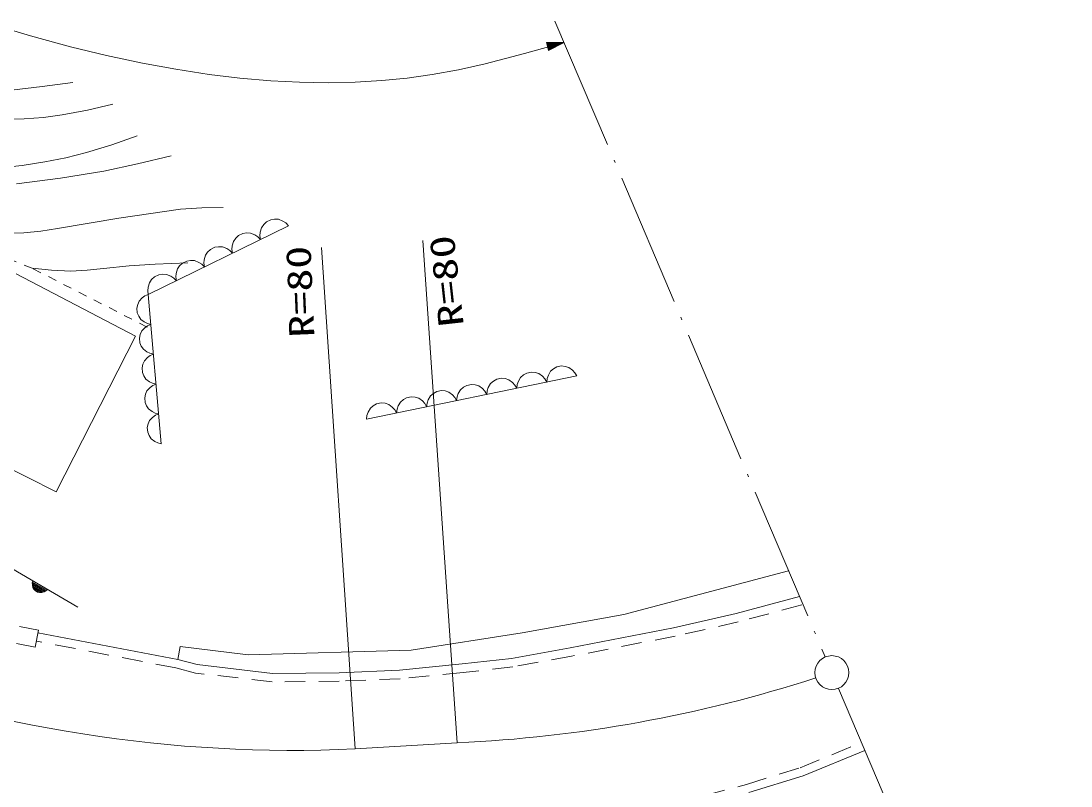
# Model space of a CAD drawing. Units: millimetres, scale not verified. Extents: x 40000 to 680000, y 20000 to 380000.
# Drawn here: x 512769 to 574324, y 271604 to 316427 of the extents above; entities that cross this region are included whole.
import ezdxf
from ezdxf.enums import TextEntityAlignment as Align

# ---------------------------------------------------------------- set-up
doc = ezdxf.new("R2010")
doc.units = ezdxf.units.MM
doc.header["$LTSCALE"] = 1000
for name, pattern in [('USER1', [2, 1.2, -0.8]), ('USER2', [10, 7.868852, -0.983607, 0.163934, -0.983607]), ('USER4', [1, 0.5, -0.5])]:
    doc.linetypes.add(name, pattern=pattern)
for name, color, linetype, lineweight in [('S-BGD', 1, 'Continuous', 13), ('S-BGD-HTXT', 6, 'Continuous', 13), ('S-BMK', 3, 'Continuous', 13)]:
    doc.layers.add(name, color=color, linetype=linetype, lineweight=lineweight)
doc.styles.add('ＭＳ ゴシック', font='')
doc.styles.get('ＭＳ ゴシック').set_extended_font_data('MS Gothic')

msp = doc.modelspace()

# ---------------------------------------------------------------- linework, layer by layer
at = {"layer": 'S-BGD'}
for p, q in [((543604, 315146), (544500, 315148)), ((543706, 314733), (543604, 315146)), ((543650, 315118), (544403, 315124)), ((543734, 314779), (543650, 315118)), ((544502, 315149), (543706, 314733)), ((544403, 315124), (543734, 314779)), ((543741, 315064), (544206, 315076)), ((543789, 314869), (543741, 315064)), ((543786, 315036), (544109, 315052)), ((543816, 314915), (543786, 315036)), ((544206, 315076), (543789, 314869)), ((544109, 315052), (543816, 314915)), ((543831, 315009), (544010, 315027)), ((543843, 314960), (543831, 315009)), ((543837, 314985), (544010, 315027)), ((544010, 315027), (543843, 314960)), ((514014, 312596), (515809, 312825)), ((512217, 312382), (514014, 312596)), ((518143, 311547), (516673, 311204)), ((515185, 310920), (514079, 310781)), ((516673, 311204), (515185, 310920)), ((512954, 310702), (509469, 310658)), ((514079, 310781), (512954, 310702)), ((518097, 309178), (519578, 309694)), ((516611, 308718), (518097, 309178)), ((514164, 308166), (515390, 308411)), ((515390, 308411), (516611, 308718)), ((521578, 308526), (519606, 308049)), ((511481, 307817), (512828, 307962)), ((512828, 307962), (514164, 308166)), ((519606, 308049), (517617, 307630)), ((515075, 307227), (512496, 306879)), ((517617, 307630), (515075, 307227)), ((518506, 304868), (522117, 305410)), ((522117, 305410), (523362, 305473)), ((523362, 305473), (524621, 305500)), ((514913, 304268), (518506, 304868)), ((527414, 304784), (527160, 304659)), ((527638, 304817), (527414, 304784)), ((527867, 304807), (527638, 304817)), ((528115, 304705), (527867, 304807)), ((528293, 304593), (528115, 304705)), ((512935, 304009), (513927, 304109)), ((513927, 304109), (514913, 304268)), ((520233, 300403), (528447, 304434)), ((526865, 304315), (526793, 304056)), ((526997, 304502), (526865, 304315)), ((527160, 304659), (526997, 304502)), ((528447, 304434), (528293, 304593)), ((512156, 303993), (512935, 304009)), ((525222, 303509), (525150, 303250)), ((525354, 303696), (525222, 303509)), ((525517, 303852), (525354, 303696)), ((525772, 303977), (525517, 303852)), ((525995, 304011), (525772, 303977)), ((526224, 304001), (525995, 304011)), ((526473, 303899), (526224, 304001)), ((526650, 303787), (526473, 303899)), ((526804, 303628), (526650, 303787)), ((526793, 304056), (526777, 303849)), ((526777, 303849), (526804, 303628)), ((523711, 302890), (523579, 302703)), ((523874, 303046), (523711, 302890)), ((524129, 303171), (523874, 303046)), ((524352, 303204), (524129, 303171)), ((524581, 303194), (524352, 303204)), ((524830, 303092), (524581, 303194)), ((525007, 302981), (524830, 303092)), ((525161, 302822), (525007, 302981)), ((525150, 303250), (525134, 303043)), ((525134, 303043), (525161, 302822)), ((521583, 302225), (522551, 302261)), ((522231, 302240), (522069, 302084)), ((522486, 302365), (522231, 302240)), ((522709, 302398), (522486, 302365)), ((522938, 302388), (522709, 302398)), ((523187, 302286), (522938, 302388)), ((523364, 302174), (523187, 302286)), ((523508, 302443), (523492, 302237)), ((523492, 302237), (523519, 302016)), ((523579, 302703), (523508, 302443)), ((519473, 297970), (512476, 301620)), ((513419, 301943), (514556, 301830)), ((514556, 301830), (515692, 301779)), ((515692, 301779), (516647, 301822)), ((516647, 301822), (517601, 301926)), ((517601, 301926), (519112, 302084)), ((519112, 302084), (520626, 302183)), ((520626, 302183), (521583, 302225)), ((521865, 301637), (521849, 301431)), ((521936, 301897), (521865, 301637)), ((522069, 302084), (521936, 301897)), ((523519, 302016), (523364, 302174)), ((520294, 301090), (520222, 300831)), ((520426, 301278), (520294, 301090)), ((520589, 301434), (520426, 301278)), ((520843, 301559), (520589, 301434)), ((521067, 301592), (520843, 301559)), ((521296, 301582), (521067, 301592)), ((521544, 301480), (521296, 301582)), ((521722, 301368), (521544, 301480)), ((521876, 301210), (521722, 301368)), ((521849, 301431), (521876, 301210)), ((520233, 300403), (520038, 300320)), ((520222, 300831), (520206, 300625)), ((520206, 300625), (520233, 300403)), ((520994, 291657), (520233, 300403)), ((519611, 299812), (519563, 299600)), ((519699, 300013), (519611, 299812)), ((519876, 300201), (519699, 300013)), ((520038, 300320), (519876, 300201)), ((519563, 299600), (519586, 299329)), ((519586, 299329), (519670, 299130)), ((519670, 299130), (519792, 298946)), ((519792, 298946), (519999, 298792)), ((519999, 298792), (520178, 298707)), ((520190, 298571), (520028, 298451)), ((520178, 298707), (520385, 298654)), ((520385, 298654), (520190, 298571)), ((514833, 288843), (519473, 297970)), ((519763, 298062), (519715, 297851)), ((519851, 298264), (519763, 298062)), ((520028, 298451), (519851, 298264)), ((519715, 297851), (519738, 297580)), ((519738, 297580), (519822, 297380)), ((519822, 297380), (519944, 297197)), ((519944, 297197), (520151, 297043)), ((520181, 296702), (520003, 296515)), ((520151, 297043), (520330, 296957)), ((520342, 296822), (520181, 296702)), ((520330, 296957), (520537, 296905)), ((520537, 296905), (520342, 296822)), ((519915, 296313), (519867, 296102)), ((519867, 296102), (519891, 295831)), ((520003, 296515), (519915, 296313)), ((544183, 296161), (543990, 296052)), ((544456, 296217), (544183, 296161)), ((544677, 296193), (544456, 296217)), ((544892, 296127), (544677, 296193)), ((545104, 295968), (544892, 296127)), ((519891, 295831), (519974, 295631)), ((519974, 295631), (520096, 295448)), ((533023, 293104), (545352, 295629)), ((540934, 295495), (540661, 295439)), ((541154, 295471), (540934, 295495)), ((541370, 295405), (541154, 295471)), ((542057, 295546), (541925, 295317)), ((542229, 295691), (542057, 295546)), ((542422, 295800), (542229, 295691)), ((542695, 295856), (542422, 295800)), ((542916, 295832), (542695, 295856)), ((543131, 295766), (542916, 295832)), ((543342, 295608), (543131, 295766)), ((543483, 295458), (543342, 295608)), ((543620, 295485), (543591, 295269)), ((543686, 295678), (543620, 295485)), ((543818, 295907), (543686, 295678)), ((543990, 296052), (543818, 295907)), ((545244, 295818), (545104, 295968)), ((545352, 295629), (545244, 295818)), ((520096, 295448), (520303, 295294)), ((520333, 294953), (520155, 294766)), ((520303, 295294), (520482, 295208)), ((520494, 295073), (520333, 294953)), ((520482, 295208), (520690, 295156)), ((520690, 295156), (520494, 295073)), ((538706, 294970), (538534, 294825)), ((538900, 295078), (538706, 294970)), ((539173, 295134), (538900, 295078)), ((539393, 295111), (539173, 295134)), ((539608, 295045), (539393, 295111)), ((539820, 294886), (539608, 295045)), ((539961, 294736), (539820, 294886)), ((540163, 294956), (540097, 294764)), ((540295, 295185), (540163, 294956)), ((540467, 295331), (540295, 295185)), ((540661, 295439), (540467, 295331)), ((541581, 295247), (541370, 295405)), ((541722, 295097), (541581, 295247)), ((541829, 294908), (541722, 295097)), ((541858, 295125), (541829, 294908)), ((541925, 295317), (541858, 295125)), ((543591, 295269), (543483, 295458)), ((520067, 294564), (520019, 294353)), ((520019, 294353), (520043, 294082)), ((520155, 294766), (520067, 294564)), ((535184, 294249), (535012, 294103)), ((535377, 294357), (535184, 294249)), ((535650, 294413), (535377, 294357)), ((535871, 294389), (535650, 294413)), ((536086, 294323), (535871, 294389)), ((536297, 294165), (536086, 294323)), ((536641, 294235), (536575, 294043)), ((536773, 294464), (536641, 294235)), ((536945, 294609), (536773, 294464)), ((537138, 294718), (536945, 294609)), ((537411, 294774), (537138, 294718)), ((537632, 294750), (537411, 294774)), ((537847, 294684), (537632, 294750)), ((538059, 294525), (537847, 294684)), ((538199, 294375), (538059, 294525)), ((538307, 294186), (538199, 294375)), ((538336, 294403), (538307, 294186)), ((538402, 294596), (538336, 294403)), ((538534, 294825), (538402, 294596)), ((540068, 294547), (539961, 294736)), ((540097, 294764), (540068, 294547)), ((520043, 294082), (520126, 293882)), ((520126, 293882), (520248, 293699)), ((520248, 293699), (520455, 293545)), ((533250, 293742), (533118, 293513)), ((533422, 293888), (533250, 293742)), ((533616, 293996), (533422, 293888)), ((533889, 294052), (533616, 293996)), ((534109, 294028), (533889, 294052)), ((534325, 293962), (534109, 294028)), ((534536, 293804), (534325, 293962)), ((534677, 293654), (534536, 293804)), ((534784, 293465), (534677, 293654)), ((534813, 293682), (534784, 293465)), ((534879, 293874), (534813, 293682)), ((535012, 294103), (534879, 293874)), ((536438, 294015), (536297, 294165)), ((536546, 293826), (536438, 294015)), ((536575, 294043), (536546, 293826)), ((520307, 293016), (520219, 292815)), ((520485, 293204), (520307, 293016)), ((520455, 293545), (520634, 293459)), ((520646, 293323), (520485, 293204)), ((520634, 293459), (520842, 293407)), ((520842, 293407), (520646, 293323)), ((533052, 293321), (533023, 293104)), ((533118, 293513), (533052, 293321)), ((507000, 292798), (514833, 288843)), ((520219, 292815), (520171, 292604)), ((520171, 292604), (520195, 292332)), ((520195, 292332), (520278, 292133)), ((520278, 292133), (520400, 291949)), ((520400, 291949), (520607, 291796)), ((520607, 291796), (520786, 291710)), ((520786, 291710), (520994, 291657)), ((516099, 282076), (502841, 289821)), ((548111, 281644), (557770, 284206)), ((513432, 283501), (513457, 283619)), ((513434, 283387), (513432, 283501)), ((513463, 283242), (513434, 283387)), ((513438, 283486), (514215, 283032)), ((514151, 282997), (513441, 283412)), ((514268, 283073), (513447, 283553)), ((513448, 283335), (514076, 282968)), ((513457, 283619), (514321, 283115)), ((513528, 283135), (513463, 283242)), ((513993, 282945), (513470, 283250)), ((513610, 283043), (513528, 283135)), ((513540, 283137), (513862, 282949)), ((513744, 282965), (513610, 283043)), ((513865, 282938), (513744, 282965)), ((513990, 282935), (513865, 282938)), ((514129, 282980), (513990, 282935)), ((514228, 283036), (514129, 282980)), ((514321, 283115), (514228, 283036)), ((558411, 282700), (554700, 281710)), ((542140, 280577), (548111, 281644)), ((554700, 281710), (551013, 280870)), ((513793, 280733), (512688, 280944)), ((513604, 279742), (513793, 280733)), ((551013, 280870), (544956, 279702)), ((521962, 279008), (513764, 280583)), ((535636, 279565), (542140, 280577)), ((512498, 279953), (513604, 279742)), ((521962, 279008), (522095, 279778)), ((522095, 279778), (526094, 279298)), ((526094, 279298), (535636, 279565)), ((544956, 279702), (541525, 279081)), ((523093, 278716), (521962, 279008)), ((541525, 279081), (538641, 278753)), ((527510, 278205), (523093, 278716)), ((531414, 278242), (527510, 278205)), ((534954, 278388), (531414, 278242)), ((538641, 278753), (534954, 278388)), ((558622, 272205), (562242, 273691)), ((555446, 271220), (558622, 272205))]:
    msp.add_line(p, q, dxfattribs=at)
at = {"layer": 'S-BGD', "linetype": 'USER4'}
for p, q in [((513419, 301943), (506146, 304810)), ((520162, 298492), (513419, 301943))]:
    msp.add_line(p, q, dxfattribs=at)
at = {"layer": 'S-BGD', "linetype": 'USER1'}
for p, q in [((558539, 282217), (554820, 281224)), ((554820, 281224), (551116, 280381)), ((521852, 278520), (513671, 280091)), ((551116, 280381), (545048, 279211)), ((545048, 279211), (541597, 278587)), ((523002, 278224), (521852, 278520)), ((538694, 278256), (534989, 277889)), ((541597, 278587), (538694, 278256)), ((527484, 277705), (523002, 278224)), ((531426, 277742), (527484, 277705)), ((534989, 277889), (531426, 277742)), ((558453, 272676), (562052, 274153)), ((555308, 271701), (558453, 272676)), ((550926, 270542), (555308, 271701))]:
    msp.add_line(p, q, dxfattribs=at)
at = {"layer": 'S-BGD-HTXT', "linetype": 'USER2'}
for p, q in [((544069, 316427), (559913, 279166)), ((560696, 277326), (576568, 240000))]:
    msp.add_line(p, q, dxfattribs=at)
at = {"layer": 'S-BGD-HTXT'}
for p, q in [((510983, 316261), (513322, 315562)), ((513322, 315562), (515680, 314921)), ((542287, 314519), (544602, 315174)), ((544602, 315174), (543571, 315176)), ((543571, 315176), (543691, 314691)), ((543691, 314691), (544602, 315174)), ((515680, 314921), (517776, 314410)), ((543695, 315091), (544306, 315100)), ((543761, 314824), (543695, 315091)), ((544306, 315100), (543761, 314824)), ((517776, 314410), (519901, 313954)), ((519901, 313954), (521837, 313597)), ((539972, 313918), (542287, 314519)), ((521837, 313597), (523794, 313298)), ((536873, 313287), (538423, 313572)), ((538423, 313572), (539972, 313918)), ((523794, 313298), (525600, 313081)), ((525600, 313081), (527410, 312924)), ((527410, 312924), (529089, 312836)), ((529089, 312836), (530778, 312809)), ((530778, 312809), (532352, 312842)), ((532352, 312842), (533920, 312935)), ((533920, 312935), (535401, 313081)), ((535401, 313081), (536873, 313287)), ((538344, 274137), (536323, 303566)), ((532359, 273772), (530386, 303162))]:
    msp.add_line(p, q, dxfattribs=at)
at = {"layer": 'S-BMK'}
msp.add_line((538344, 274137), (532359, 273772), dxfattribs=at)
msp.add_circle((560305, 278246), 995, dxfattribs=at)
for centre, start, end in [((528750, 353691), 249.64502, 272.58496), ((534756, 354056), 272.57068, 287.9082)]:
    msp.add_arc(centre, 80000, start, end, dxfattribs=at)

# ---------------------------------------------------------------- texts
at = {"layer": 'S-BGD-HTXT', "style": 'ＭＳ ゴシック', "width": 1.35}
for rotation, p in [(96.3, (539166, 298637)), (92.4, (530410, 297923))]:
    msp.add_text('R=80', height=1466, rotation=rotation, dxfattribs=at).set_placement(p, align=Align.BOTTOM_LEFT)

doc.saveas('drawing.dxf')
